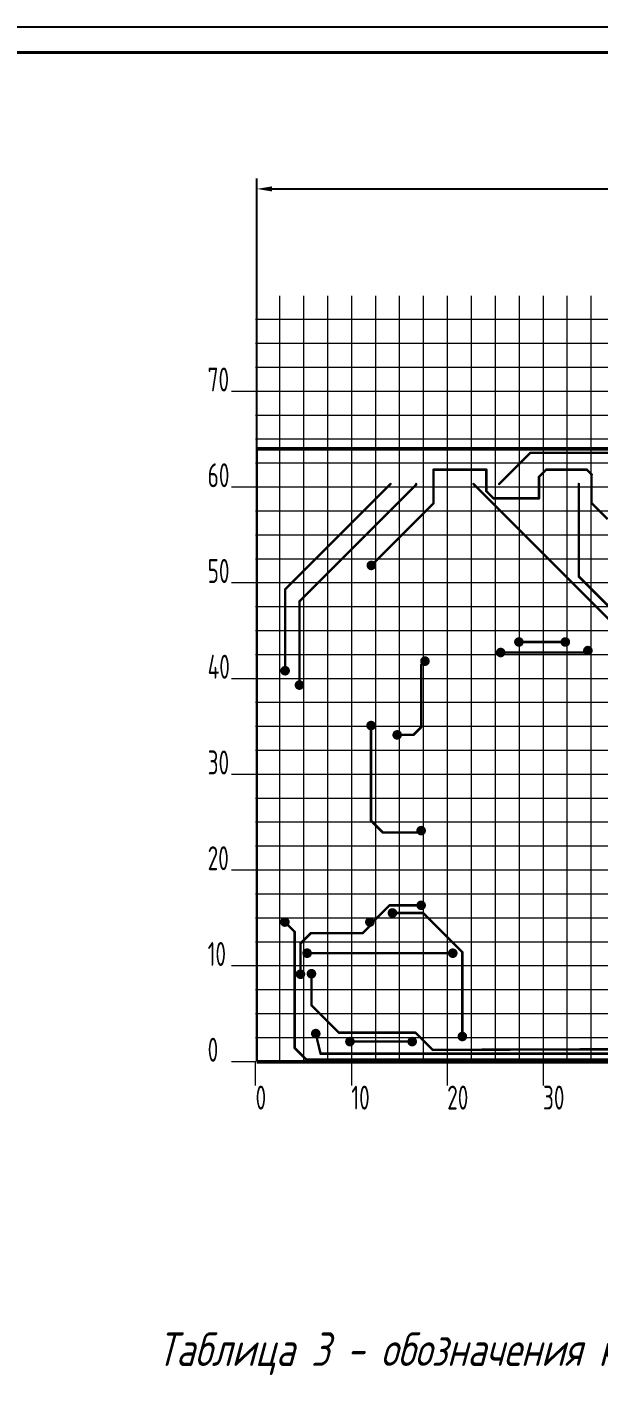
# Model space of a CAD drawing. Extents: x 1752 to 2593, y 74 to 668.
# Drawn here: x 2131 to 2242.3, y 404.7 to 667.6 of the extents above; entities that cross this region are included whole.
import ezdxf

# ---------------------------------------------------------------- set-up
doc = ezdxf.new("R2010")
doc.units = 0
doc.header["$MEASUREMENT"] = 0
doc.layers.get('0').update_dxf_attribs({"linetype": 'CONTINUOUS'})
doc.layers.get('DEFPOINTS').update_dxf_attribs({"linetype": 'CONTINUOUS'})
for name, color, linetype in [('BottomLayer', 5, 'CONTINUOUS'), ('BottomSolder', 6, 'CONTINUOUS'), ('KeepOutLayer', 6, 'CONTINUOUS'), ('KONTUR', 7, 'CONTINUOUS')]:
    doc.layers.add(name, color=color, linetype=linetype)
doc.layers.add('Основная', color=7, linetype='CONTINUOUS', lineweight=40)
doc.layers.add('тонкая', color=7, linetype='CONTINUOUS', lineweight=20)
doc.styles.add('ЕСКД', font='eskd15.shx', dxfattribs={"width": 0.8})
doc.styles.add('стиль1', font='romans.shx', dxfattribs={"width": 0.75, "oblique": 15, "height": 3.5})
doc.dimstyles.new('ЕСКД', dxfattribs={"dimtxt": 3.5, "dimasz": 3, "dimexe": 2, "dimexo": 0, "dimgap": 1, "dimtad": 1, "dimtoh": 1, "dimtxsty": 'ЕСКД', "dimcen": 0, "dimazin": 2, "dimtfac": 1, "dimtmove": 0, "dimatfit": 3, "dimfxl": 1, "dimarcsym": 0})

# ---------------------------------------------------------------- blocks, each defined once
blk = doc.blocks.new('*D143')
at = {"layer": 'DEFPOINTS', "color": 0, "transparency": 16777216}
for p in [(2390.47, 635.99), (2175.76, 585.3), (2390.47, 585.3)]:
    blk.add_point(p, dxfattribs=at)
at = {"layer": 'тонкая', "color": 0, "lineweight": -2, "transparency": 16777216}
for p, q in [((2175.76, 585.3), (2175.76, 637.99)), ((2390.47, 585.3), (2390.47, 637.99)), ((2178.76, 635.99), (2387.47, 635.99))]:
    blk.add_line(p, q, dxfattribs=at)
at = {"layer": 'тонкая', "color": 0, "transparency": 16777216}
for points in [[(2178.76, 636.49), (2178.76, 635.49), (2175.76, 635.99)], [(2387.47, 636.49), (2387.47, 635.49), (2390.47, 635.99)]]:
    blk.add_solid(points, dxfattribs=at)
at = {"layer": 'тонкая', "color": 0, "lineweight": 9, "transparency": 16777216, "insert": (2273.57, 639.08), "char_height": 3.5, "width": 6.1333, "attachment_point": 5, "style": 'ЕСКД'}
blk.add_mtext('214,7{\\Fromans|c204;\\Q15;\\W0.75;%%P0,1}', dxfattribs=at)

msp = doc.modelspace()

# ---------------------------------------------------------------- linework, layer by layer
at = {"lineweight": 9}
for p, q in [((2180.194, 615.167), (2180.194, 465.809)), ((2184.862, 615.167), (2184.862, 465.809)), ((2189.529, 615.167), (2189.529, 465.809)), ((2194.196, 615.167), (2194.196, 461.142)), ((2198.864, 615.167), (2198.864, 465.809)), ((2203.531, 615.167), (2203.531, 465.809)), ((2208.199, 615.167), (2208.199, 465.809)), ((2212.866, 615.167), (2212.866, 461.142)), ((2217.534, 615.167), (2217.534, 465.809)), ((2222.201, 615.167), (2222.201, 465.809)), ((2226.869, 615.167), (2226.869, 465.809)), ((2231.536, 615.167), (2231.536, 461.142)), ((2236.203, 615.167), (2236.203, 465.809)), ((2240.871, 615.167), (2240.871, 465.809)), ((2362.225, 610.5), (2175.527, 610.5)), ((2399.564, 610.5), (2212.866, 610.5)), ((2362.225, 605.833), (2175.527, 605.833)), ((2399.564, 605.833), (2212.866, 605.833)), ((2362.225, 601.165), (2175.527, 601.165)), ((2399.564, 601.165), (2212.866, 601.165)), ((2362.225, 596.498), (2170.859, 596.498)), ((2399.564, 596.498), (2208.199, 596.498)), ((2362.225, 591.83), (2175.527, 591.83)), ((2399.564, 591.83), (2212.866, 591.83)), ((2362.225, 587.163), (2175.527, 587.163)), ((2399.564, 587.163), (2212.866, 587.163)), ((2362.225, 582.495), (2175.527, 582.495)), ((2399.564, 582.495), (2212.866, 582.495)), ((2362.225, 577.828), (2170.859, 577.828)), ((2399.564, 577.828), (2208.199, 577.828)), ((2362.225, 573.16), (2175.527, 573.16)), ((2399.564, 573.16), (2212.866, 573.16)), ((2362.225, 568.493), (2175.527, 568.493)), ((2399.564, 568.493), (2212.866, 568.493)), ((2362.225, 563.826), (2175.527, 563.826)), ((2399.564, 563.826), (2212.866, 563.826)), ((2362.225, 559.158), (2170.859, 559.158)), ((2399.564, 559.158), (2208.199, 559.158)), ((2362.225, 554.491), (2175.527, 554.491)), ((2399.564, 554.491), (2212.866, 554.491)), ((2362.225, 549.823), (2175.527, 549.823)), ((2399.564, 549.823), (2212.866, 549.823)), ((2362.225, 545.156), (2175.527, 545.156)), ((2399.564, 545.156), (2212.866, 545.156)), ((2362.225, 540.488), (2170.859, 540.488)), ((2399.564, 540.488), (2208.199, 540.488)), ((2362.225, 535.821), (2175.527, 535.821)), ((2399.564, 535.821), (2212.866, 535.821)), ((2362.225, 531.153), (2175.527, 531.153)), ((2399.564, 531.153), (2212.866, 531.153)), ((2362.225, 526.486), (2175.527, 526.486)), ((2399.564, 526.486), (2212.866, 526.486)), ((2362.225, 521.819), (2170.859, 521.819)), ((2399.564, 521.819), (2208.199, 521.819)), ((2362.225, 517.151), (2175.527, 517.151)), ((2399.564, 517.151), (2212.866, 517.151)), ((2362.225, 512.484), (2175.527, 512.484)), ((2399.564, 512.484), (2212.866, 512.484)), ((2362.225, 507.816), (2175.527, 507.816)), ((2399.564, 507.816), (2212.866, 507.816)), ((2362.225, 503.149), (2170.859, 503.149)), ((2399.564, 503.149), (2208.199, 503.149)), ((2362.225, 498.481), (2175.527, 498.481)), ((2399.564, 498.481), (2212.866, 498.481)), ((2362.225, 493.814), (2175.527, 493.814)), ((2399.564, 493.814), (2212.866, 493.814)), ((2362.225, 489.146), (2175.527, 489.146)), ((2399.564, 489.146), (2212.866, 489.146)), ((2362.225, 484.479), (2170.859, 484.479)), ((2399.564, 484.479), (2208.199, 484.479)), ((2362.225, 479.812), (2175.527, 479.812)), ((2399.564, 479.812), (2212.866, 479.812)), ((2362.225, 475.144), (2175.527, 475.144)), ((2399.564, 475.144), (2212.866, 475.144)), ((2362.225, 470.477), (2175.527, 470.477)), ((2399.564, 470.477), (2212.866, 470.477)), ((2175.527, 465.809), (2170.859, 465.809)), ((2175.527, 461.142), (2175.527, 465.809))]:
    msp.add_line(p, q, dxfattribs=at)
at = {"layer": 'BottomLayer', "const_width": 0.474}
for points in [[(2222.976, 578.451), (2229.043, 584.519)], [(2229.043, 584.519), (2327.371, 584.519)], [(2210.219, 574.717), (2210.219, 581.251)], [(2210.219, 581.251), (2220.487, 581.251)], [(2220.487, 577.051), (2220.487, 581.251)], [(2230.755, 579.851), (2232.156, 581.251)], [(2232.156, 581.251), (2240.09, 581.251)], [(2240.09, 581.251), (2241.024, 580.318)], [(2181.28, 557.914), (2201.817, 578.451)], [(2184.081, 555.58), (2206.796, 578.296)], [(2206.796, 578.296), (2206.796, 578.451)], [(2217.996, 578.451), (2260.704, 535.744)], [(2230.755, 575.65), (2230.755, 579.851)], [(2238.51, 560.428), (2238.51, 578.451)], [(2241.005, 574.717), (2241.005, 580.318)], [(2241.005, 580.318), (2241.024, 580.318)], [(2220.487, 577.051), (2221.887, 575.65)], [(2221.887, 575.65), (2230.755, 575.65)], [(2198.083, 562.582), (2210.219, 574.717)], [(2241.005, 574.717), (2241.024, 574.717)], [(2241.024, 574.717), (2244.142, 571.599)], [(2238.51, 560.428), (2262.121, 536.817)], [(2181.28, 542.045), (2181.28, 557.914)], [(2184.081, 539.244), (2184.081, 555.58)], [(2226.844, 547.646), (2235.89, 547.646)], [(2207.791, 543.165), (2208.538, 543.912)], [(2223.287, 545.592), (2239.904, 545.592)], [(2239.904, 545.592), (2240.277, 545.966)], [(2207.791, 531.03), (2207.791, 543.165)], [(2198.027, 512.789), (2198.027, 531.347)], [(2206.298, 529.536), (2207.791, 531.03)], [(2203.124, 529.536), (2206.298, 529.536)], [(2198.027, 512.789), (2200.324, 510.493)], [(2200.324, 510.493), (2207.791, 510.493)], [(2207.605, 510.493), (2207.791, 510.493)], [(2207.791, 510.493), (2207.791, 510.866)], [(2198.363, 493.037), (2201.631, 496.304)], [(2201.631, 496.304), (2207.791, 496.304)], [(2202.191, 494.81), (2208.165, 494.81)], [(2208.165, 494.81), (2215.82, 487.156)], [(2181.238, 493.037), (2183.147, 491.127)], [(2196.403, 490.89), (2197.803, 492.29)], [(2197.803, 492.29), (2197.803, 493.037)], [(2197.803, 493.037), (2198.363, 493.037)], [(2183.147, 468.486), (2183.147, 491.127)], [(2184.268, 488.836), (2186.321, 490.89)], [(2184.268, 482.862), (2184.268, 488.836)], [(2186.321, 490.89), (2196.403, 490.89)], [(2185.574, 486.969), (2213.953, 486.969)], [(2215.82, 470.726), (2215.82, 487.156)], [(2186.415, 476.794), (2186.415, 482.955)], [(2186.415, 476.794), (2191.736, 471.473)], [(2187.255, 471.286), (2188.188, 467.366)], [(2191.736, 471.473), (2206.671, 471.473)], [(2206.671, 471.473), (2210.032, 468.113)], [(2183.147, 468.486), (2185.388, 466.246)], [(2193.911, 469.728), (2206.046, 469.728)], [(2210.032, 468.113), (2319.437, 468.486)], [(2185.388, 466.246), (2321.304, 466.246)], [(2188.188, 467.366), (2320.744, 467.366)]]:
    msp.add_lwpolyline(points, dxfattribs=at)
at = {"layer": 'BottomLayer'}
for points, const_width in [([(2228.925, 584.519, 1), (2229.162, 584.519, 1)], 0.237), ([(2228.925, 584.519, 1), (2229.162, 584.519, 1)], 0.237), ([(2210.1, 581.251, 1), (2210.337, 581.251, 1)], 0.237), ([(2210.1, 581.251, 1), (2210.337, 581.251, 1)], 0.237), ([(2220.368, 581.251, 1), (2220.606, 581.251, 1)], 0.237), ([(2220.368, 581.251, 1), (2220.606, 581.251, 1)], 0.237), ([(2232.037, 581.251, 1), (2232.274, 581.251, 1)], 0.237), ([(2232.037, 581.251, 1), (2232.274, 581.251, 1)], 0.237), ([(2239.972, 581.251, 1), (2240.209, 581.251, 1)], 0.237), ([(2239.972, 581.251, 1), (2240.209, 581.251, 1)], 0.237), ([(2201.699, 578.451, 1), (2201.936, 578.451, 1)], 0.237), ([(2206.678, 578.451, 1), (2206.915, 578.451, 1)], 0.237), ([(2206.678, 578.296, 1), (2206.915, 578.296, 1)], 0.237), ([(2206.678, 578.296, 1), (2206.915, 578.296, 1)], 0.237), ([(2217.878, 578.451, 1), (2218.115, 578.451, 1)], 0.237), ([(2222.857, 578.451, 1), (2223.094, 578.451, 1)], 0.237), ([(2230.637, 579.851, 1), (2230.874, 579.851, 1)], 0.237), ([(2230.637, 579.851, 1), (2230.874, 579.851, 1)], 0.237), ([(2238.392, 578.451, 1), (2238.629, 578.451, 1)], 0.237), ([(2240.887, 580.318, 1), (2241.124, 580.318, 1)], 0.237), ([(2240.887, 580.318, 1), (2241.124, 580.318, 1)], 0.237), ([(2240.905, 580.318, 1), (2241.142, 580.318, 1)], 0.237), ([(2240.905, 580.318, 1), (2241.142, 580.318, 1)], 0.237), ([(2220.368, 577.051, 1), (2220.606, 577.051, 1)], 0.237), ([(2220.368, 577.051, 1), (2220.606, 577.051, 1)], 0.237), ([(2221.769, 575.65, 1), (2222.006, 575.65, 1)], 0.237), ([(2221.769, 575.65, 1), (2222.006, 575.65, 1)], 0.237), ([(2230.637, 575.65, 1), (2230.874, 575.65, 1)], 0.237), ([(2230.637, 575.65, 1), (2230.874, 575.65, 1)], 0.237), ([(2210.1, 574.717, 1), (2210.337, 574.717, 1)], 0.237), ([(2210.1, 574.717, 1), (2210.337, 574.717, 1)], 0.237), ([(2240.887, 574.717, 1), (2241.124, 574.717, 1)], 0.237), ([(2240.887, 574.717, 1), (2241.124, 574.717, 1)], 0.237), ([(2240.905, 574.717, 1), (2241.142, 574.717, 1)], 0.237), ([(2240.905, 574.717, 1), (2241.142, 574.717, 1)], 0.237), ([(2197.71, 562.582, 1), (2198.457, 562.582, 1)], 0.747), ([(2197.965, 562.582, 1), (2198.202, 562.582, 1)], 0.237), ([(2238.392, 560.428, 1), (2238.629, 560.428, 1)], 0.237), ([(2238.392, 560.428, 1), (2238.629, 560.428, 1)], 0.237), ([(2181.162, 557.914, 1), (2181.399, 557.914, 1)], 0.237), ([(2181.162, 557.914, 1), (2181.399, 557.914, 1)], 0.237), ([(2183.962, 555.58, 1), (2184.199, 555.58, 1)], 0.237), ([(2183.962, 555.58, 1), (2184.199, 555.58, 1)], 0.237), ([(2226.471, 547.646, 1), (2227.218, 547.646, 1)], 0.747), ([(2226.726, 547.646, 1), (2226.963, 547.646, 1)], 0.237), ([(2235.516, 547.646, 1), (2236.263, 547.646, 1)], 0.747), ([(2235.771, 547.646, 1), (2236.008, 547.646, 1)], 0.237), ([(2208.165, 543.912, 1), (2208.912, 543.912, 1)], 0.747), ([(2208.42, 543.912, 1), (2208.657, 543.912, 1)], 0.237), ([(2222.914, 545.592, 1), (2223.661, 545.592, 1)], 0.747), ([(2223.169, 545.592, 1), (2223.406, 545.592, 1)], 0.237), ([(2239.904, 545.966, 1), (2240.65, 545.966, 1)], 0.747), ([(2239.785, 545.592, 1), (2240.022, 545.592, 1)], 0.237), ([(2239.785, 545.592, 1), (2240.022, 545.592, 1)], 0.237), ([(2240.158, 545.966, 1), (2240.396, 545.966, 1)], 0.237), ([(2180.907, 542.045, 1), (2181.654, 542.045, 1)], 0.747), ([(2181.162, 542.045, 1), (2181.399, 542.045, 1)], 0.237), ([(2207.673, 543.165, 1), (2207.91, 543.165, 1)], 0.237), ([(2207.673, 543.165, 1), (2207.91, 543.165, 1)], 0.237), ([(2183.707, 539.244, 1), (2184.454, 539.244, 1)], 0.747), ([(2183.962, 539.244, 1), (2184.199, 539.244, 1)], 0.237), ([(2197.654, 531.347, 1), (2198.401, 531.347, 1)], 0.747), ([(2197.909, 531.347, 1), (2198.146, 531.347, 1)], 0.237), ([(2207.673, 531.03, 1), (2207.91, 531.03, 1)], 0.237), ([(2207.673, 531.03, 1), (2207.91, 531.03, 1)], 0.237), ([(2202.751, 529.536, 1), (2203.498, 529.536, 1)], 0.747), ([(2203.006, 529.536, 1), (2203.243, 529.536, 1)], 0.237), ([(2206.179, 529.536, 1), (2206.416, 529.536, 1)], 0.237), ([(2206.179, 529.536, 1), (2206.416, 529.536, 1)], 0.237), ([(2197.909, 512.789, 1), (2198.146, 512.789, 1)], 0.237), ([(2197.909, 512.789, 1), (2198.146, 512.789, 1)], 0.237), ([(2200.205, 510.493, 1), (2200.442, 510.493, 1)], 0.237), ([(2200.205, 510.493, 1), (2200.442, 510.493, 1)], 0.237), ([(2207.418, 510.866, 1), (2208.165, 510.866, 1)], 0.747), ([(2207.486, 510.493, 1), (2207.723, 510.493, 1)], 0.237), ([(2207.673, 510.866, 1), (2207.91, 510.866, 1)], 0.237), ([(2207.673, 510.493, 1), (2207.91, 510.493, 1)], 0.237), ([(2207.673, 510.493, 1), (2207.91, 510.493, 1)], 0.237), ([(2207.673, 510.493, 1), (2207.91, 510.493, 1)], 0.237), ([(2207.418, 496.304, 1), (2208.165, 496.304, 1)], 0.747), ([(2201.512, 496.304, 1), (2201.749, 496.304, 1)], 0.237), ([(2201.512, 496.304, 1), (2201.749, 496.304, 1)], 0.237), ([(2201.817, 494.81, 1), (2202.564, 494.81, 1)], 0.747), ([(2202.072, 494.81, 1), (2202.309, 494.81, 1)], 0.237), ([(2207.673, 496.304, 1), (2207.91, 496.304, 1)], 0.237), ([(2208.046, 494.81, 1), (2208.283, 494.81, 1)], 0.237), ([(2208.046, 494.81, 1), (2208.283, 494.81, 1)], 0.237), ([(2180.864, 493.037, 1), (2181.611, 493.037, 1)], 0.747), ([(2181.119, 493.037, 1), (2181.356, 493.037, 1)], 0.237), ([(2197.43, 493.037, 1), (2198.177, 493.037, 1)], 0.747), ([(2197.685, 493.037, 1), (2197.922, 493.037, 1)], 0.237), ([(2197.685, 493.037, 1), (2197.922, 493.037, 1)], 0.237), ([(2197.685, 492.29, 1), (2197.922, 492.29, 1)], 0.237), ([(2197.685, 492.29, 1), (2197.922, 492.29, 1)], 0.237), ([(2198.245, 493.037, 1), (2198.482, 493.037, 1)], 0.237), ([(2198.245, 493.037, 1), (2198.482, 493.037, 1)], 0.237), ([(2183.029, 491.127, 1), (2183.266, 491.127, 1)], 0.237), ([(2183.029, 491.127, 1), (2183.266, 491.127, 1)], 0.237), ([(2184.149, 488.836, 1), (2184.386, 488.836, 1)], 0.237), ([(2184.149, 488.836, 1), (2184.386, 488.836, 1)], 0.237), ([(2186.203, 490.89, 1), (2186.44, 490.89, 1)], 0.237), ([(2186.203, 490.89, 1), (2186.44, 490.89, 1)], 0.237), ([(2196.284, 490.89, 1), (2196.522, 490.89, 1)], 0.237), ([(2196.284, 490.89, 1), (2196.522, 490.89, 1)], 0.237), ([(2185.201, 486.969, 1), (2185.948, 486.969, 1)], 0.747), ([(2185.456, 486.969, 1), (2185.693, 486.969, 1)], 0.237), ([(2213.579, 486.969, 1), (2214.326, 486.969, 1)], 0.747), ([(2213.834, 486.969, 1), (2214.071, 486.969, 1)], 0.237), ([(2215.701, 487.156, 1), (2215.938, 487.156, 1)], 0.237), ([(2215.701, 487.156, 1), (2215.938, 487.156, 1)], 0.237), ([(2186.041, 482.955, 1), (2186.788, 482.955, 1)], 0.747), ([(2183.894, 482.862, 1), (2184.641, 482.862, 1)], 0.747), ([(2184.149, 482.862, 1), (2184.386, 482.862, 1)], 0.237), ([(2186.296, 482.955, 1), (2186.533, 482.955, 1)], 0.237), ([(2186.296, 476.794, 1), (2186.533, 476.794, 1)], 0.237), ([(2186.296, 476.794, 1), (2186.533, 476.794, 1)], 0.237), ([(2186.881, 471.286, 1), (2187.628, 471.286, 1)], 0.747), ([(2187.136, 471.286, 1), (2187.373, 471.286, 1)], 0.237), ([(2191.617, 471.473, 1), (2191.854, 471.473, 1)], 0.237), ([(2191.617, 471.473, 1), (2191.854, 471.473, 1)], 0.237), ([(2206.553, 471.473, 1), (2206.79, 471.473, 1)], 0.237), ([(2206.553, 471.473, 1), (2206.79, 471.473, 1)], 0.237), ([(2215.446, 470.726, 1), (2216.193, 470.726, 1)], 0.747), ([(2215.701, 470.726, 1), (2215.938, 470.726, 1)], 0.237), ([(2183.029, 468.486, 1), (2183.266, 468.486, 1)], 0.237), ([(2183.029, 468.486, 1), (2183.266, 468.486, 1)], 0.237), ([(2193.537, 469.728, 1), (2194.284, 469.728, 1)], 0.747), ([(2193.792, 469.728, 1), (2194.029, 469.728, 1)], 0.237), ([(2205.673, 469.728, 1), (2206.419, 469.728, 1)], 0.747), ([(2205.927, 469.728, 1), (2206.164, 469.728, 1)], 0.237), ([(2209.913, 468.113, 1), (2210.15, 468.113, 1)], 0.237), ([(2209.913, 468.113, 1), (2210.15, 468.113, 1)], 0.237), ([(2185.269, 466.246, 1), (2185.506, 466.246, 1)], 0.237), ([(2185.269, 466.246, 1), (2185.506, 466.246, 1)], 0.237), ([(2188.07, 467.366, 1), (2188.307, 467.366, 1)], 0.237), ([(2188.07, 467.366, 1), (2188.307, 467.366, 1)], 0.237)]:
    msp.add_lwpolyline(points, format="xyb", close=True, dxfattribs=dict(at, const_width=const_width))
at = {"layer": 'BottomSolder', "const_width": 0.936}
for points in [[(2197.615, 562.582, 1), (2198.551, 562.582, 1)], [(2226.376, 547.646, 1), (2227.312, 547.646, 1)], [(2235.421, 547.646, 1), (2236.358, 547.646, 1)], [(2239.809, 545.966, 1), (2240.745, 545.966, 1)], [(2208.07, 543.912, 1), (2209.007, 543.912, 1)], [(2222.819, 545.592, 1), (2223.756, 545.592, 1)], [(2180.812, 542.045, 1), (2181.749, 542.045, 1)], [(2183.613, 539.244, 1), (2184.549, 539.244, 1)], [(2197.559, 531.347, 1), (2198.495, 531.347, 1)], [(2202.656, 529.536, 1), (2203.592, 529.536, 1)], [(2207.323, 510.866, 1), (2208.26, 510.866, 1)], [(2207.323, 496.304, 1), (2208.26, 496.304, 1)], [(2201.722, 494.81, 1), (2202.659, 494.81, 1)], [(2180.769, 493.037, 1), (2181.706, 493.037, 1)], [(2197.335, 493.037, 1), (2198.271, 493.037, 1)], [(2185.106, 486.969, 1), (2186.043, 486.969, 1)], [(2213.484, 486.969, 1), (2214.421, 486.969, 1)], [(2183.799, 482.862, 1), (2184.736, 482.862, 1)], [(2185.946, 482.955, 1), (2186.883, 482.955, 1)], [(2186.787, 471.286, 1), (2187.723, 471.286, 1)], [(2193.442, 469.728, 1), (2194.379, 469.728, 1)], [(2205.578, 469.728, 1), (2206.514, 469.728, 1)], [(2215.351, 470.726, 1), (2216.288, 470.726, 1)]]:
    msp.add_lwpolyline(points, format="xyb", close=True, dxfattribs=at)
at = {"layer": 'KeepOutLayer', "lineweight": 50}
for p, q in [((2175.764, 585.296), (2390.466, 585.296)), ((2175.764, 465.809), (2390.466, 465.809))]:
    msp.add_line(p, q, dxfattribs=at)
at = {"layer": 'KeepOutLayer', "lineweight": 50, "const_width": 0.474}
msp.add_lwpolyline([(2175.764, 465.809), (2175.764, 585.296)], dxfattribs=at)
at = {"layer": 'KONTUR'}
msp.add_line((1751.538, 667.57), (2592.538, 667.57), dxfattribs=at)
at = {"layer": 'Основная'}
msp.add_line((2587.538, 662.57), (1771.538, 662.57), dxfattribs=at)

# ---------------------------------------------------------------- texts
at = {"style": 'ЕСКД', "width": 0.8}
for s, height, p in [('70', 4.6674, (2166.192, 596.498)), ('60', 4.6674, (2166.192, 577.828)), ('50', 4.6674, (2166.192, 559.158)), ('40', 4.6674, (2166.192, 540.488)), ('30', 4.6674, (2166.192, 521.819)), ('20', 4.6674, (2166.192, 503.149)), ('10', 4.6674, (2166.192, 484.479)), ('0', 4.667, (2166.192, 465.809)), ('0', 4.667, (2175.527, 456.474)), ('10', 4.6674, (2194.196, 456.474)), ('20', 4.6674, (2212.866, 456.474)), ('30', 4.6674, (2231.536, 456.474))]:
    msp.add_text(s, height=height, dxfattribs=at).set_placement(p)
at = {"insert": (2234.421, 408.866), "char_height": 6.53442, "attachment_point": 5, "style": 'стиль1'}
msp.add_mtext_dynamic_manual_height_columns('Таблица 3 - обозначения контактных площадок', width=222.7888, gutter_width=32.672, heights=[0], dxfattribs=at)

# ---------------------------------------------------------------- dimensions: what is measured, and where the dimension line sits
at = {"layer": 'тонкая', "lineweight": 9}
dim = msp.add_linear_dim(base=(2390.466, 635.994), p1=(2175.764, 585.296), p2=(2390.466, 585.296), text='<>{\\Fromans|c204;\\Q15;\\W0.75;%%P0,1}', dimstyle='ЕСКД', dxfattribs=at)
dim.commit()
dim.dimension.update_dxf_attribs({"geometry": '*D143', "text_midpoint": (2273.565, 635.994), "dimtype": 160})

doc.saveas('drawing.dxf')
